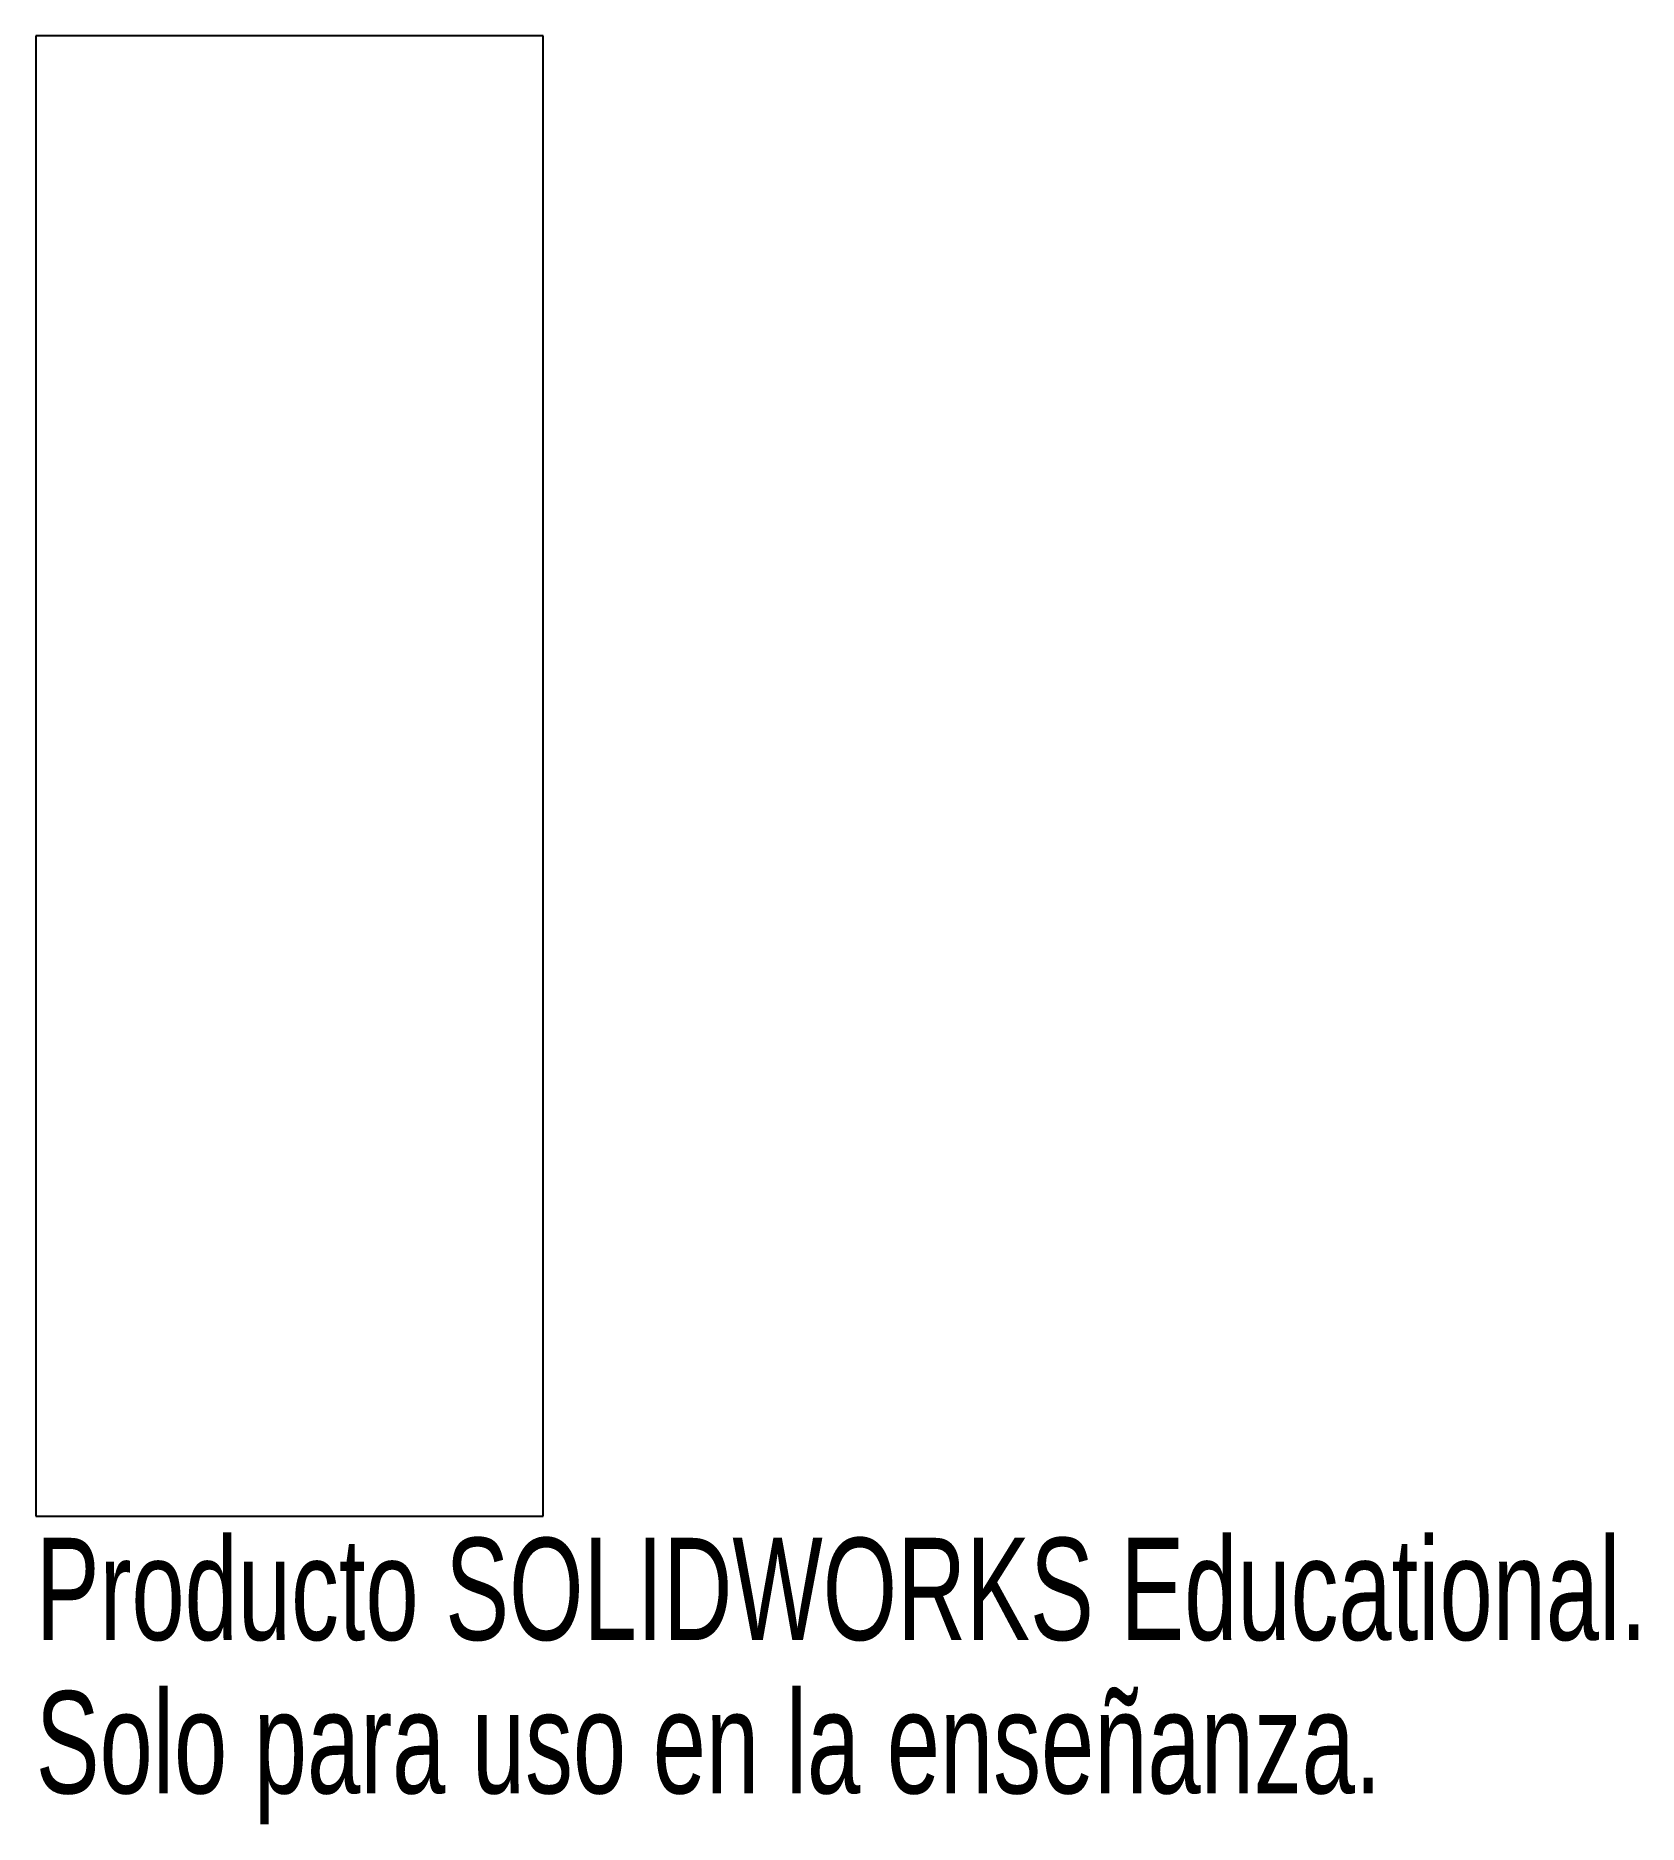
# Model space of a CAD drawing. Header units: millimetres. Extents: x -12 to 63.8, y -49.6 to 35.
import ezdxf

# ---------------------------------------------------------------- set-up
doc = ezdxf.new("R2010")
doc.units = ezdxf.units.MM
doc.styles.add('SLDTEXTSTYLE0', font='TXT', dxfattribs={"width": 0.7})

msp = doc.modelspace()

# ---------------------------------------------------------------- linework, layer by layer
at = {"color": 7, "linetype": 'Continuous', "lineweight": 25}
for p, q in [((-12, 35), (-12, -35)), ((12, 35), (-12, 35)), ((12, -35), (12, 35)), ((-12, -35), (12, -35))]:
    msp.add_line(p, q, dxfattribs=at)

# ---------------------------------------------------------------- texts
at = {"color": 7, "linetype": 'Continuous', "char_height": 4.83362, "attachment_point": 1, "style": 'SLDTEXTSTYLE0'}
for s, insert in [('Producto SOLIDWORKS Educational.', (-12, -36.02)), ('Solo para uso en la enseñanza.', (-12, -43.27))]:
    msp.add_mtext(s, dxfattribs=dict(at, insert=insert))

doc.saveas('drawing.dxf')
